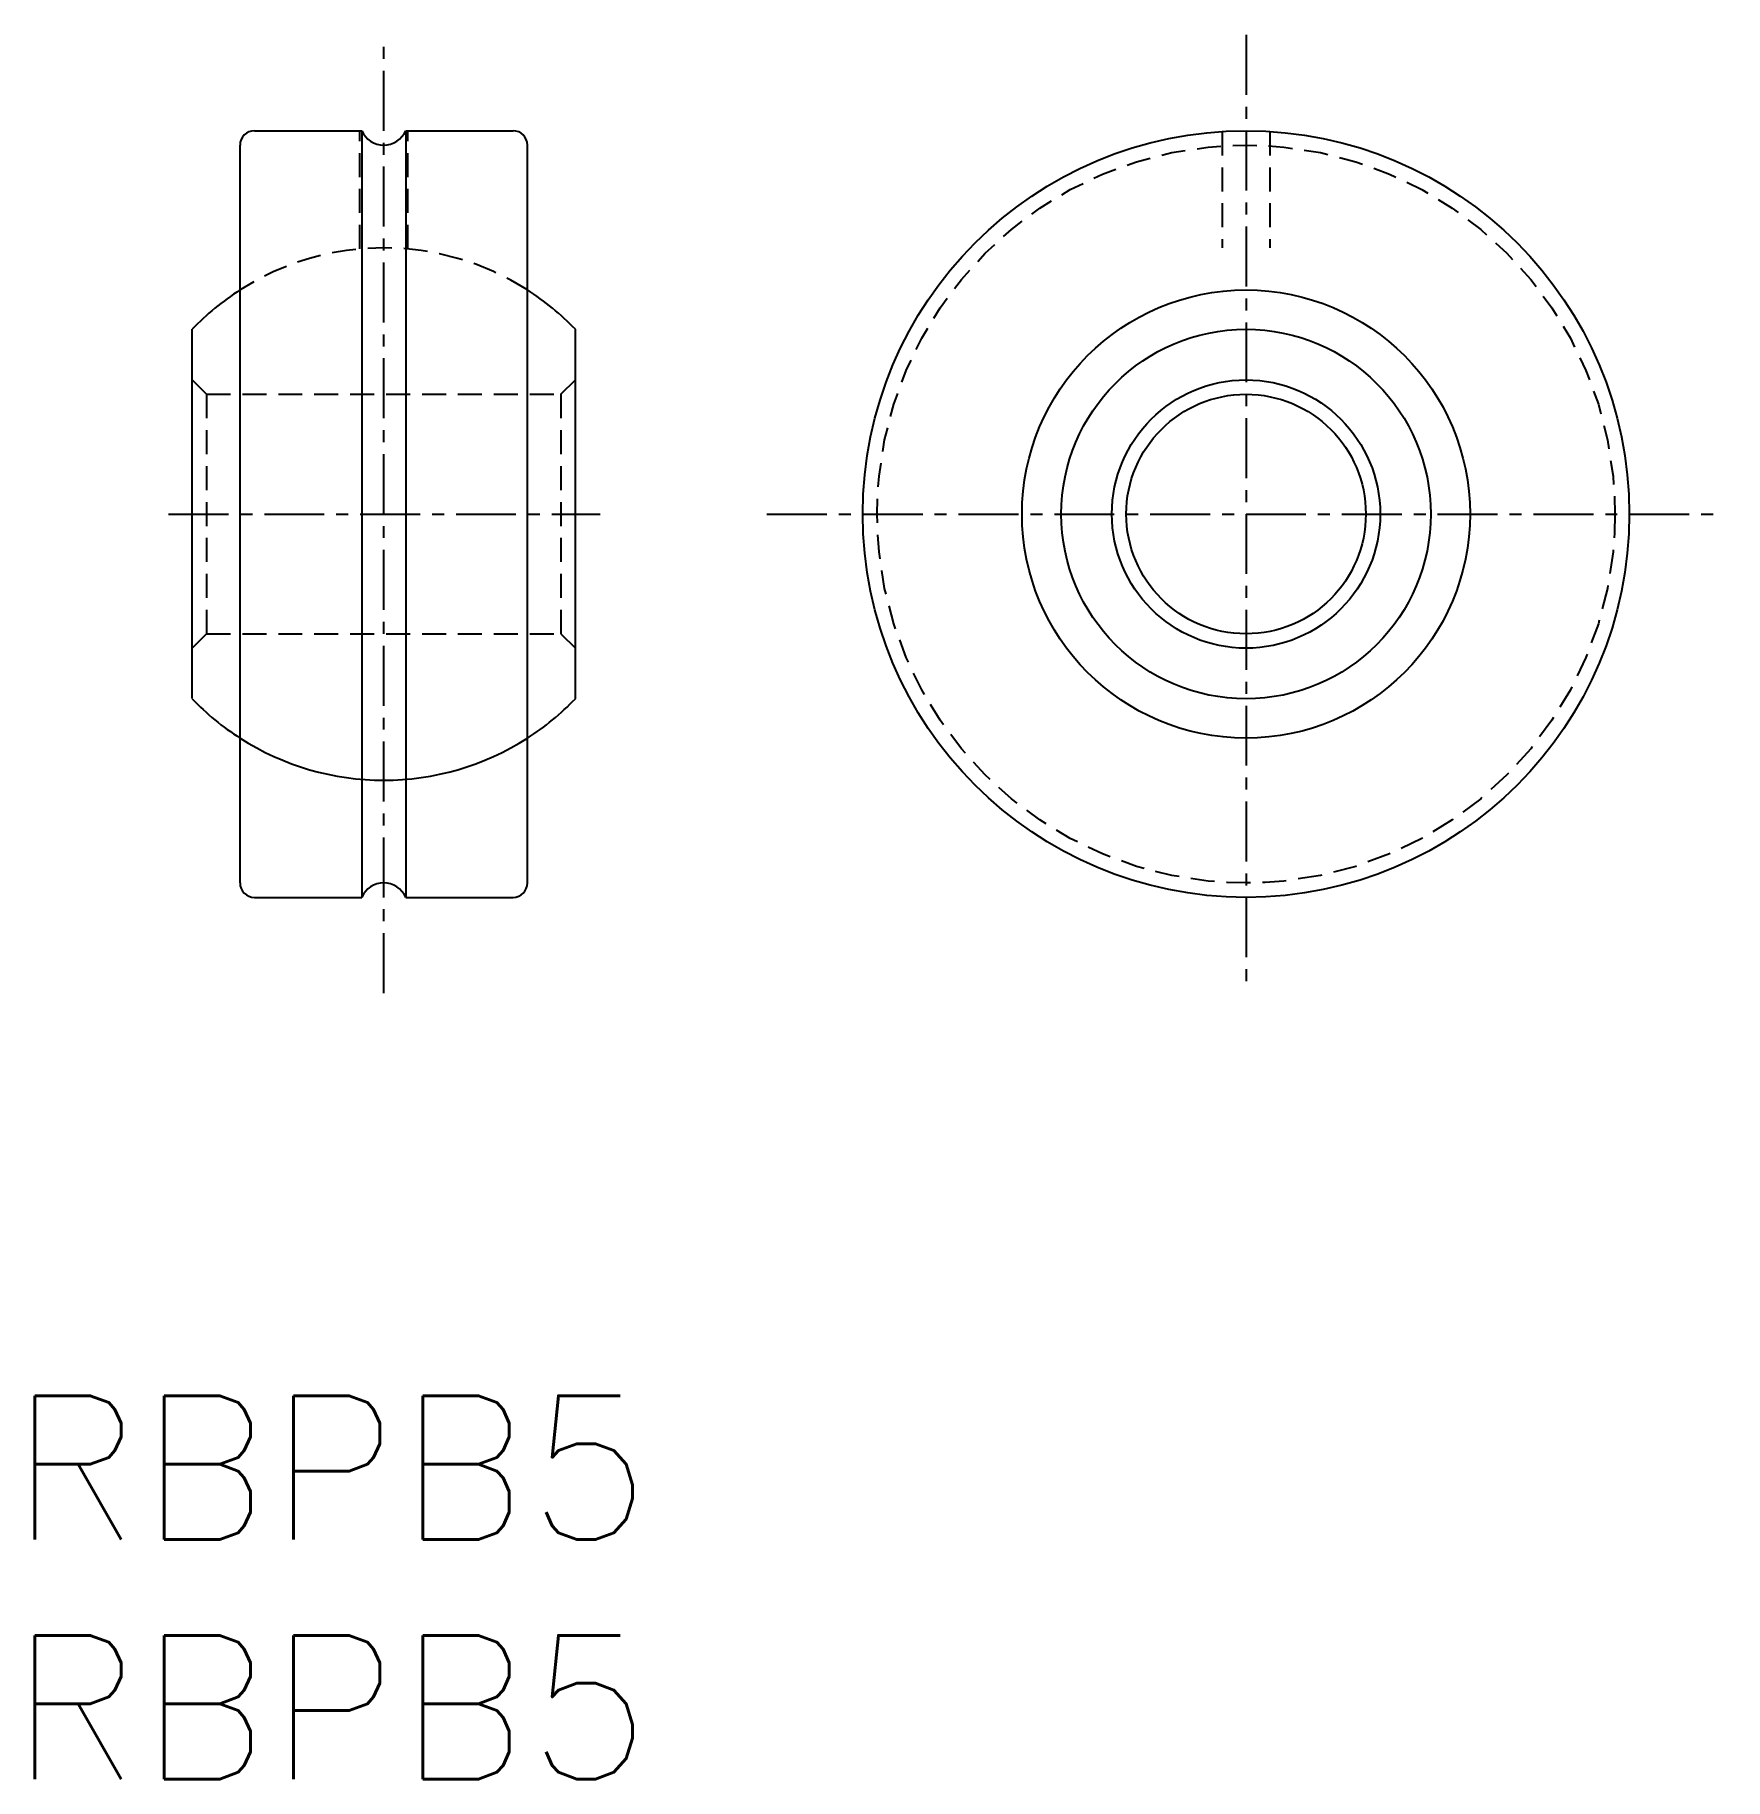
# Model space of a CAD drawing. Extents: x 125.2 to 160.5, y 80.1 to 116.5.
import ezdxf
from ezdxf.enums import TextEntityAlignment as Align

# ---------------------------------------------------------------- set-up
doc = ezdxf.new("R2010")
doc.units = 0
doc.linetypes.add('CENTER', pattern=[2, 1.25, -0.25, 0.25, -0.25])
doc.linetypes.add('DASHED', pattern=[0.75, 0.5, -0.25])
doc.layers.get('0').update_dxf_attribs({"linetype": 'CONTINUOUS'})
doc.layers.add('CENTER', color=1, linetype='CENTER')
doc.styles.get("Standard").update_dxf_attribs({"font": 'txt.shx', "bigfont": 'extfont.shx'})

msp = doc.modelspace()

# ---------------------------------------------------------------- linework, layer by layer
at = {"color": 7, "linetype": 'CONTINUOUS'}
for p, q in [((129.757, 114.472), (131.999, 114.472)), ((131.999, 114.472), (131.999, 98.472)), ((132.916, 114.472), (132.916, 98.472)), ((132.916, 114.472), (135.157, 114.472)), ((129.457, 98.772), (129.457, 114.172)), ((135.457, 98.772), (135.457, 114.172)), ((128.457, 102.622), (128.457, 110.328)), ((136.457, 102.616), (136.457, 110.328)), ((129.757, 98.472), (131.999, 98.472)), ((132.916, 98.472), (135.157, 98.472))]:
    msp.add_line(p, q, dxfattribs=at)
at = {"color": 3, "linetype": 'DASHED'}
for p, q in [((131.957, 112.006), (131.957, 114.472)), ((132.957, 112.006), (132.957, 114.472)), ((149.957, 114.457), (149.957, 112.028)), ((150.957, 114.457), (150.957, 112.028)), ((128.757, 108.972), (128.457, 109.272)), ((136.157, 108.972), (136.457, 109.272)), ((128.757, 108.972), (128.757, 103.972)), ((128.757, 108.972), (136.157, 108.972)), ((136.157, 108.972), (136.157, 103.972)), ((128.757, 103.972), (128.457, 103.672)), ((128.757, 103.972), (136.157, 103.972)), ((136.157, 103.972), (136.457, 103.672))]:
    msp.add_line(p, q, dxfattribs=at)
at = {"color": 7, "linetype": 'CONTINUOUS'}
for radius in [8, 4.676, 3.856, 2.8, 2.5]:
    msp.add_circle((150.457, 106.472), radius, dxfattribs=at)
at = {"color": 3, "linetype": 'DASHED'}
msp.add_circle((150.457, 106.472), 7.7, dxfattribs=at)
at = {"color": 7, "linetype": 'CONTINUOUS'}
for centre, radius, start, end in [((129.757, 114.172), 0.3, 90, 180), ((132.457, 114.672), 0.5, 203.5782, 336.4218), ((135.157, 114.172), 0.3, 0, 90), ((132.457, 106.472), 5.556, 122.6807, 136.0497), ((132.457, 106.472), 5.556, 43.9503, 57.3193), ((132.457, 106.472), 5.556, 223.9503, 237.3193), ((132.457, 106.472), 5.556, 302.6807, 316.0497), ((132.457, 106.472), 5.556, 237.3193, 302.6807), ((129.757, 98.772), 0.3, 180, 270), ((132.457, 98.272), 0.5, 23.5782, 156.4218), ((135.157, 98.772), 0.3, 270, 0)]:
    msp.add_arc(centre, radius, start, end, dxfattribs=at)
at = {"color": 3, "linetype": 'DASHED'}
msp.add_arc((132.457, 106.472), 5.556, 57.3193, 122.6807, dxfattribs=at)
at = {"layer": 'CENTER', "color": 1, "linetype": 'CENTER'}
for p, q in [((132.457, 96.472), (132.457, 116.472)), ((150.457, 116.472), (150.457, 96.472)), ((127.966, 106.472), (136.973, 106.472)), ((140.457, 106.472), (160.457, 106.472))]:
    msp.add_line(p, q, dxfattribs=at)

# ---------------------------------------------------------------- texts
at = {"color": 7, "linetype": 'CONTINUOUS'}
for p in [(124.661, 86.569), (124.661, 81.569)]:
    msp.add_text('RBPB5', height=3, dxfattribs=at).set_placement(p, align=Align.MIDDLE_LEFT)

doc.saveas('drawing.dxf')
